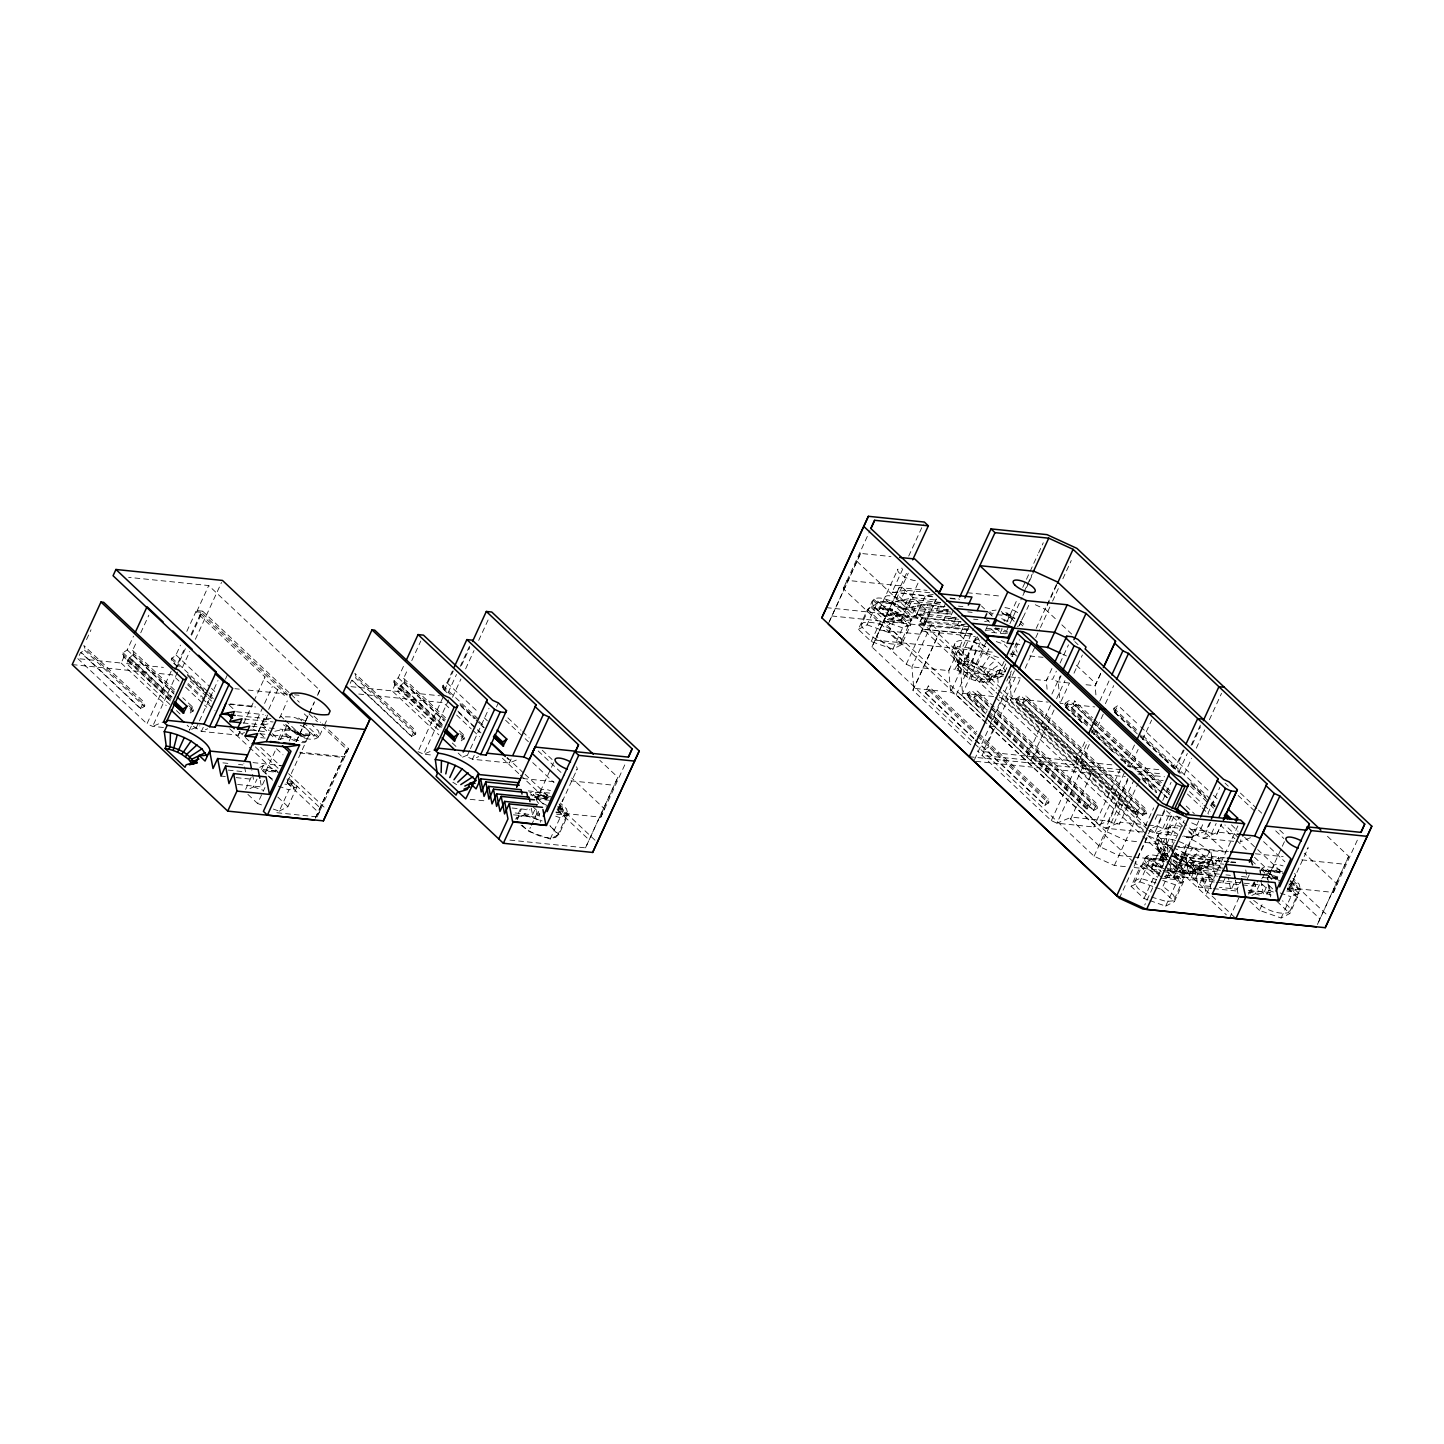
<?xml version="1.0" encoding="UTF-8"?>
<svg xmlns="http://www.w3.org/2000/svg" width="1444" height="1444" viewBox="0 0 1444 1444"><rect width="100%" height="100%" fill="white"/><g stroke="black" fill="none" stroke-linecap="round" stroke-linejoin="round"><path stroke-width="0.75" stroke-dasharray="5 3.75" d="M1001.468 676.478C982.119 686.315 956.596 673.391 951.957 652.399L952.101 649.656L957.697 646.75L968.906 647.905L968.563 661.893L967.408 664.402L960.386 663.68L958.112 664.276L956.812 667.218C963.274 677.236 977.119 683.644 988.941 681.947L991.396 676.514C984.934 666.496 971.09 660.088 959.267 661.785L956.812 667.218M1172.005 851.527L1172.311 839.524L1161.084 838.386L1155.489 841.274L1155.362 844.036L1164.532 860.841L1160.434 851.238L1155.362 844.036M279.703 717.957L287.284 700.9M285.659 724.292L296.182 734.22L296.76 732.974C301.868 738.281 314.756 742.721 319.665 735.592L318.51 730.971L312.319 725.123M517.277 819.759L521.158 809.506M521.085 825.174C530.652 832.719 543.323 839.921 555.85 837.448L557.42 833.928L549.965 825.535M557.312 836.004L567.673 813.477L566.517 808.857L560.326 803.026M861.725 624.097L861.617 626.154C869.378 638.194 885.984 645.865 900.172 643.843L912.103 617.797L908.294 612.382L900.135 606.534L891.074 602.31L891.652 601.065C885.876 599.441 875.948 594.747 872.086 601.57L861.725 624.097L863.187 622.653C877.374 620.613 893.98 628.302 901.742 640.324L901.634 642.399M872.086 601.57L873.241 606.191L875.786 609.043L883.945 614.909L893.006 619.133L893.565 617.888L890.244 614.747L890.822 613.501L908.709 615.343L908.132 616.588L890.244 614.747M977.137 636.623L980.873 643.428L989.032 649.295M990.169 680.738L991.396 676.514L1005.457 671.298C998.364 658.013 982.552 652.165 968.906 647.905M1163.882 859.306L1164.442 858.061C1158.666 856.436 1148.738 851.743 1144.875 858.566L1134.406 883.15L1138.215 888.565L1149.785 896.183M1144.875 858.566L1144.767 860.642L1148.576 866.039L1160.146 873.656M1163.377 863.332L1160.29 857.104L1162.673 853.404L1168.106 852.844L1166.156 838.441L1169.026 832.177L1165.452 828.802L1171.968 814.615M1151.428 897.031L1166.445 901.507L1172.961 900.839L1174.532 897.32L1173.286 894.775L1162.582 886.056M1174.441 899.395L1184.892 874.793L1181.102 869.378L1172.925 863.53M1179.134 841.563C1190.235 846.238 1203.231 851.509 1208.863 862.916L1194.802 868.133L1192.347 873.566L1183.051 873.439L1170.181 868.223L1171.301 859.054L1160.434 851.238M1192.347 873.566L1194.802 868.133L1188.592 861.147L1176.228 854.794L1175.073 857.285L1170.813 856.021M1208.863 862.916L1208.718 865.678L1206.769 867.591L1191.21 871.671L1184.206 870.949L1171.337 865.714M1249.944 893.619L1254.674 882.717M1260.233 872.501L1260.323 870.425M1253.663 900.424C1263.229 907.969 1275.9 915.171 1288.427 912.698L1289.997 909.178L1288.734 906.633L1282.543 900.803M1289.889 911.254L1300.25 888.728L1299.095 884.107L1292.903 878.277M975.729 649.944L971.668 665.666L967.408 664.402M239.126 733.263L238.278 735.177L201.42 731.386L192.557 725.772M186.817 631.389L195.843 611.769L265.028 676.947L264.162 678.861L286.183 696.874M305.984 720.394L308.294 715.231M317.5 695.376L319.81 690.214L208.73 585.56L128.642 577.347M315.37 818.026L346.831 749.454L323.925 727.884M315.406 818.008L346.831 749.454M276.833 812.719L317.138 816.871L320.839 808.586L288.06 777.72M322.247 723.823L348.455 748.515L344.755 756.8L299.973 752.198M509.876 840.101L585.488 847.863L617.851 777.305L599.856 760.356M585.488 847.863L617.851 777.305M556.048 812.575L600.812 817.178L604.531 808.893L571.752 778.027M985.819 722.921L843.278 588.629L846.996 580.344L900.713 585.867L929.828 613.303L927.174 619.223L886.526 615.036L883.457 621.931L984.718 717.325M860.588 553.413L828.224 623.988L860.588 553.413L890.948 556.536M1125.363 866.635L1114.317 865.497L1094.083 856.22L871.941 646.948L899.197 587.509L927.012 590.379M871.941 646.948L899.197 587.509M969.195 626.173L948.78 670.63L911.922 666.857L906.272 664.258L876.761 636.461L879.631 630.053L920.279 634.241L921.705 631.028L975.278 636.533M970.837 744.815L912.897 690.232L939.665 632.003L931.488 624.313L925.839 621.714L896.327 593.917M912.897 690.232L939.665 632.003M984.212 716.477L961.686 695.25L962.552 693.319L960.693 671.857L976.541 637.418M1147.258 829.127L1010.475 700.25L1011.323 698.336L1009.482 676.875L1012.28 670.792M1100.653 673.626L1095.13 685.665L1096.05 696.405M1131.753 856.815L1118.919 855.498L1100.093 846.87L1070.582 819.055L1071.448 817.142L1108.306 820.932L1113.956 823.513L1119.371 824.073L1137.998 783.551M998.346 690.015L1077.188 764.309L1082.838 766.89L1091.014 774.598L1090.148 776.511L1119.66 804.326L1138.486 812.954L1149.189 814.055M1119.371 824.073L1120.237 822.159L1146.247 824.831M1148.413 825.047L1157.095 825.932L1162.727 828.531L1168.16 829.091L1169.008 827.159L1179.856 828.278M1216.931 834.091L1221.534 824.073L1216.931 834.091L1211.516 833.531L1205.866 830.95L1188.52 829.163M1348.696 856.31L1317.235 924.864L1348.696 856.31L1327.433 836.275M1288.626 887.825L1333.39 892.428L1337.108 884.143L1304.329 853.278M982.768 652.796L976.054 667.453L971.668 665.666M1186.156 844.415L1179.459 859.072L1175.073 857.285M79.221 655.468L80.665 652.345L140.483 708.697L144.346 706.477L143.66 701.82L83.824 645.468L85.106 648.861L144.923 705.232M86.532 639.584L91.044 629.764M141.025 708.751L81.207 652.399L85.106 648.861M170.374 700.918L123.48 656.749L123.047 652.76L127.198 649.926L133.516 636.19M79.961 658.825L121.152 663.049L124.022 656.803L170.915 700.972M170.013 704.546L126.567 663.608L129.455 657.363L172.035 697.019M174.309 691.965L133.895 653.879L132.613 650.468L137.126 640.667M140.736 632.815L148.858 615.162M129.996 657.417L133.895 653.879M140.483 708.697L143.66 701.82M177.666 666.388L172.269 661.749L171.258 659.024L175.987 654.926L180.5 645.125M287.067 695.232L197.214 610.595L208.73 585.56M163.461 727.487L152.631 726.386L146.981 723.787L172.883 667.489M174.327 670.846L184.543 648.645M191.041 634.512L201.257 612.31L286.309 692.452M175.933 669.204L186.077 647.183M191.601 635.179L202.647 611.155L289.486 692.958M177.594 672.074L152.631 726.386L165.067 721.188M182.305 667.706L189.778 651.461M195.373 639.295L221.51 582.455M192.431 706.838L189.272 713.715L193.713 710.231L192.431 706.838L182.738 697.687M191.33 726.151L189.489 730.159L190.355 728.245L187.124 725.213M195.77 728.805L217.972 680.539M203.261 727.361L201.42 731.386L207.629 728.787M225.463 679.113L227.304 675.088M240.119 731.151L238.278 735.177L244.487 732.577M243.765 723.209L253.079 702.993M253.927 701.08L265.028 676.947M246.563 731.711L252.772 729.112L272.338 686.568M258.404 731.512L265.822 715.358M258.422 731.711L264.938 717.524M268.674 709.419L277.988 689.167M243.115 722.939L263.115 724.978L267.718 714.979M245.624 789.381L251.148 777.359M283.908 719.058L280.858 716.188C281.526 717.83 294.161 715.34 298.168 719.274L298.746 718.029L304.395 720.502M249.938 788.659L253.422 786.854L256.996 779.128M261.436 769.453L263.223 765.591L275.966 770.085L278.475 772.45L262.826 770.843M272.32 733.66L278.457 739.454L283.06 729.437L276.4 728.751M265.714 771.457L275.84 749.436M280.443 739.418L284.125 731.404M284.703 730.159L287.573 723.895A12.075 4.097 24.7 0 0 296.886 732.668A12.075 4.097 24.7 0 0 309.539 733.967L306.651 740.231M237.646 784.471L261.49 786.926L265.173 778.912M261.526 804.904L257.592 803.514L264.956 787.503M289.197 740.952L291.038 736.963L273.259 735.122M275.389 771.331L275.966 770.085M296.327 741.277L307.5 716.964L302.59 712.325M309.178 713.3L314.485 701.766M318.041 694.059L319.81 690.214M296.255 741.602L304.648 723.372M305.207 722.108L308.763 714.419M309.648 712.488L314.07 702.867M300.081 736.097L300.659 734.852L285.425 720.484M287.663 781.511L306.074 741.476M273.331 809.073L279.215 811.149L288.999 789.886L294.143 787.215L291.634 784.85L284.919 784.164M291.634 784.85L292.211 783.605L286.941 778.641M296.182 734.22L314.07 736.061L314.648 734.797L317.969 737.938M287.5 782.756L293.565 788.478L294.143 787.215M319.665 735.592L323.438 727.397M324.377 725.357L327.192 719.202M279.215 811.149L287.952 806.636L297.157 786.619L288.385 778.352M350.26 683.319L351.686 680.178L411.522 736.548L415.367 734.328L414.681 729.653L354.863 673.301L356.127 676.713L415.944 733.065M356.127 676.713L355.549 677.958L415.367 734.328M317.138 816.871L348.455 748.515M439.788 727.234L394.519 684.582L394.068 680.611L398.219 677.759L404.537 664.023M440.33 727.289L395.06 684.636L392.172 690.9L438.85 734.852M441.431 723.336L400.475 685.196L397.605 691.459L439.445 730.863M445.33 719.798L404.916 681.712L403.634 678.319L408.147 668.5M411.757 660.648L420.782 641.028M401.017 685.25L404.916 681.712M411.522 736.548L414.681 729.653M443.29 689.6L442.857 685.611L447.008 682.777L452.423 670.991M444.427 690.214L453.29 670.973M418.94 749.616L443.904 695.322M448.145 692.633L456.503 674.474M460.221 666.388L469.499 646.208M461.466 665.522L469.751 647.49M448.633 699.925L423.652 754.219L418.002 751.638M452.532 697.271L460.943 679.005M465.618 668.861L474.011 650.594M478.686 640.432L488.956 618.104M463.47 734.671L460.293 741.548L464.733 738.083L463.47 734.671L458.614 730.104M469.571 750.609L466.791 756.638L472.441 759.237L509.299 763.01L517.584 759.544M470.491 748.606L488.993 708.372M474.282 755.212L472.441 759.237L478.65 756.638M496.483 706.946L498.342 702.921M511.14 759.002L509.299 763.01L510.165 761.096L506.934 758.064M520.327 809.2L515.725 819.217L524.461 814.705L527.132 808.893M551.229 796.547L533.341 794.705L532.764 795.951L529.443 792.828M536.735 799.29L550.543 769.255M551.464 767.251L555.146 759.255M515.183 812.972L532.529 814.759L537.132 804.741M559.406 806.203L568.178 814.452L558.972 834.488L550.236 839L528.612 831.365L530.453 827.358M531.374 825.354L537.836 811.347L531.374 805.265M546.753 795.915L547.33 794.669L540.94 792.612L529.786 792.485M513.45 814.831L537.89 817.34L539.731 813.351M546.41 799.182L546.987 797.918L534.244 793.424L530.814 795.211M558.684 809.362L577.095 769.309M550.236 839L560.037 817.719L565.182 815.066L562.655 812.701L555.958 811.997M562.655 812.701L563.232 811.438L556.518 810.752M559.117 803.983L564.387 808.947L563.81 810.192L557.095 809.506M557.023 809.182L564.604 816.311L565.182 815.066M557.962 806.492L566.553 814.578C567.799 812.069 557.98 816.275 555.633 813.532M600.812 817.178L625.703 762.847M843.278 588.629L869.992 530.58M910.785 624.602L907.193 626.461L889.017 609.332L897.897 612.455L910.785 624.602L901.579 644.638L892.843 649.15L871.219 641.515L858.332 629.367L867.537 609.35L876.851 603.574L889.576 608.068L892.103 610.451L892.681 609.188L905.839 621.588L905.262 622.851L887.374 621.01L887.952 619.747L905.839 621.588M871.689 606.245L874.216 608.61L874.793 607.364L892.681 609.188M873.764 599.224L877.086 602.347L877.663 601.101L895.551 602.942L908.709 615.343M858.332 629.367L867.05 624.855L876.851 603.574M879.342 609.44L897.753 569.405M932.734 596.787L892.121 592.13L903.168 568.106M908.709 556.084L923.438 524.046M871.219 641.515L880.425 621.498L867.537 609.35M900.713 585.867L907.157 571.86M945.098 606.661L895.226 601.534L908.276 573.178M877.086 602.347L894.973 604.188L895.551 602.942M880.425 621.498L889.305 624.62L889.883 623.375L887.374 621.01M929.755 592.708L905.298 590.181L900.695 600.199L940.712 604.314M901.579 644.638L888.692 632.49L897.897 612.455M950.892 613.953L903.204 609.043L907.807 599.043L940.333 602.383L935.73 612.382L948.311 609.891L943.69 619.909L956.271 617.4L951.668 627.418L964.249 624.927L959.646 634.927L965.639 640.558L962.751 646.822L964.718 661.208M901.291 619.512L919.702 579.459M950.91 612.057L908.673 607.707L913.276 597.708L937.734 600.217M892.843 649.15L902.626 627.869L907.771 625.216L905.262 622.851M948.311 609.891L915.785 606.552L911.182 616.552L923.763 614.061L956.271 617.4M907.193 626.461L907.771 625.216M891.074 602.31L910.893 620.974L911.453 619.711L908.132 616.588M958.581 619.277L916.362 614.945L920.965 604.928L945.405 607.455M915.677 616.823L925.46 595.542L936.542 594.025M969.014 629.205L919.16 624.079L923.763 614.061M968.473 626.75L924.034 622.183L928.636 612.166L950.856 614.458M906.272 664.258L925.839 621.714M934.033 603.628L937.716 595.614M920.279 634.241L936.344 599.116M931.488 624.313L911.922 666.857L913.763 688.319L950.621 692.109L956.271 694.69L1094.66 825.066L1093.794 826.979L1056.936 823.206L1051.286 820.607L977.263 750.88M945.694 603.123L942.011 611.137L948.148 609.747M953.365 610.361L949.683 618.375L959.917 616.065M973.653 738.498L925.153 692.813L928.311 685.936L976.83 731.621M959.213 621.606L957.372 625.595L967.859 623.519M925.153 692.813L929.015 690.593L928.311 685.936M954.971 643.392L952.101 649.656L958.04 662.976M967.191 629.115L965.946 633.681M975.602 637.815L950.621 692.109L948.78 670.63L949.629 668.716L955.062 669.276L973.689 628.754M958.112 664.276L959.267 661.785L954.051 647.724M957.859 669.33L959.015 666.839L957.968 664.709M960.386 663.68L961.542 661.172L957.697 646.75M998.472 657.543L986.685 653.374L973.779 641.226L975.621 637.219M963.022 674.204L964.177 671.695L961.903 663.59L953.636 655.811L951.957 652.399M993.129 612.96L992.551 614.205L989.23 611.083L996.107 610.054M985.187 630.902L987.858 625.108M956.271 694.69L982.173 638.392M966.776 676.604L967.913 667.435L961.903 663.59M961.686 695.25L986.667 640.956M971 678.77L974.664 670.9C983.599 674.42 993.671 678.915 1003.363 675.972M985.765 713.968L967.967 697.199L967.534 693.228L971.686 690.376L989.465 707.145M986.685 653.374L989.447 647.363M990.259 679.023L987.082 674.51L980.277 669.619L989.519 656.262M975.386 680.557L981.685 673.752M967.967 697.199L971.686 690.376M1014.157 621.353L1005.836 612.4M1004.464 621.191L1005.042 619.927L1000.8 618.429M1000.349 632.815L1002.208 628.826L995.512 628.122M1006.847 621.931L1017.117 599.603M1022.731 587.419L1025.529 581.336M1026.467 579.297L1037.658 554.947M1038.597 552.926L1043.272 542.763M979.646 681.821L980.801 679.33L988.508 675.792M984.032 672.02L985.187 669.529L995.53 660.107M997.01 614.675L1010.439 616.047L1011.017 614.801L1014.951 618.519M986.866 710.015L973.942 697.813L977.101 690.936L1096.754 803.658L1097.44 808.315L1093.577 810.535L993.346 716.098M1023.886 592.239L1026.648 586.228M1027.568 584.224L1032.171 574.207M1008.977 625.721L1005.259 633.808L989.7 632.201M1009.916 623.718L1021.973 597.473M1022.894 595.451L1028.471 583.34M1029.391 581.336L1033.11 573.25M987.082 674.51L988.237 672.001L1000.385 664.078M973.942 697.813L978.364 694.347L977.101 690.936M989.194 676.893L990.349 674.384L1003.779 667.886M986.667 682.543L987.822 680.052L991.306 678.229L1003.327 674.655M988.941 681.947L990.097 679.438M1019.5 625.36L1028.724 605.343M1004.085 661.46L997.551 675.648L998.291 684.239M1005.782 663.879L1001.125 674.005L997.533 670.63L994.663 676.875L984.646 679.998L983.508 682.507L963.563 663.717M1010.981 655.197L1017.19 641.659M1004.771 672.254L1007.569 666.171M1012.226 656.045L1019.681 639.836M1006.811 681.026L1011.432 670.973M1133.287 861.833L989.104 726.007L1015.8 667.94M1036.214 628.447L1056.629 584.044M1055.293 618.664L1045.474 609.404L1056.521 585.38M1143.449 830.083L1005.042 699.708L1016.143 675.575M1035.781 637.652L1039.518 629.53M1040.456 627.508L1051.647 603.141M1052.586 601.119L1059.12 586.914M1062.856 578.791L1071.267 560.525M1010.475 700.25L1020.637 678.138M1025.204 668.175L1035.438 645.955M1015.746 699.492L1020.457 695.394L1140.11 808.117L1136.41 814.939L1016.756 702.217L1015.746 699.492L1135.381 812.214L1136.41 814.939M1016.756 702.217L1020.457 695.394M1022.713 702.831L1025.89 695.954L1145.525 808.676L1146.229 813.333L1142.366 815.553L1022.713 702.831L1142.908 815.607M1023.254 702.885L1027.153 699.365L1025.89 695.954M1051.936 668.5L1046.34 680.666L1047.081 689.239M1035.51 679.546L1046.34 680.666L1047.207 678.734L1052.622 679.294L1056.358 671.189M1060.076 663.085L1068.47 644.854M1051.882 694.077L1060.221 675.991M1061.069 675.81L1058.271 681.875L1060.113 703.354L1094.805 706.91M1050.456 705.538L1031.503 746.747L1027.352 749.598L1028.345 753.624L1025.457 759.887L982.101 755.429L984.97 749.165L988.833 746.945L988.147 742.288L1008.002 699.113L1002.569 698.553L973.798 761.132L1125.327 776.692M1056.611 698.679L1064.932 680.575M1054.066 710.015L1036.918 747.306L1037.622 751.963L1033.76 754.183L1030.89 760.428L1074.246 764.887L1077.116 758.641L1076.141 754.598L1080.293 751.746L1085.707 739.978M1061.033 701.333L1069.426 683.156M1073.993 673.193L1082.386 654.998M1081.718 722.469L1065.546 707.235L1065.094 703.246L1069.246 700.412L1090.274 720.213M1065.546 707.235L1069.246 700.412M1087.675 723.083L1071.502 707.849L1074.679 700.954L1092.458 717.722M1071.502 707.849L1075.942 704.365L1074.679 700.954M1100.725 673.518L1095.13 685.665L1084.282 684.564M975.278 740.032L1044.806 805.535L1047.965 798.64L978.436 733.155M1044.806 805.535L1049.228 802.052L1047.965 798.64M1099.75 701.098L1108.992 680.99M1051.286 820.607L1088 741.151M1091.718 733.083L1096.357 722.993M1105.4 703.697L1113.721 685.593M1089.317 744.454L1085.707 752.306L1086.411 756.963L1082.549 759.183L1079.661 765.446L1120.869 769.67M1093.83 734.653L1104.66 711.098M1082.838 766.89L1056.936 823.206L1071.448 817.142M1162.835 757.938L1114.335 712.235L1113.884 708.264L1118.035 705.412L1139.045 725.213M1114.335 712.235L1118.035 705.412M1070.582 819.055L1091.014 774.598M1091.321 803.099L1087.621 809.922L1087.17 805.951L1091.321 803.099L991.089 708.661M1093.577 810.535L1096.754 803.658M1120.562 768.768L1093.794 826.979L1108.306 820.932L1127.872 778.388M1134.497 744.996L1129.082 756.764L1124.93 759.616L1125.363 763.587L1120.508 759.021M1142.583 831.997L1105.725 828.206L1100.075 825.625L1125.056 771.331M1129.894 767.324L1131.32 764.201L1135.76 760.735L1134.497 757.324L1138.107 749.472M1142.619 739.653L1151.644 720.033M1127.926 779.959L1105.725 828.206L1120.237 822.159M1094.083 856.22L1105.599 831.202L986.36 718.859M1100.093 846.87L1119.66 804.326M1113.956 823.513L1133.522 780.969M1135.381 812.214L1140.11 808.117M1114.317 865.497L1138.486 812.954M1142.366 815.553L1145.525 808.676M1145.291 826.058L1153.684 807.864M1183.268 749.996L1177.853 761.782L1173.142 765.88L1174.694 768.659M1175.236 769.309L1184.098 750.068M1162.727 800.463L1171.066 782.377M1150.579 829.343L1134.912 863.386L1159.261 874.541M1155.182 819.326L1157.944 813.333M1119.371 898.258L1122.15 892.212M1123.089 890.19L1148.142 835.697L1171.662 846.491L1144.749 905.009M1178.99 771.637L1187.347 753.479M1191.065 745.393L1200.343 725.213M1192.202 744.779L1200.487 726.747M1164.55 809.723L1157.095 825.932L1150.868 828.531M1164.676 811.095L1154.514 833.224L1148.864 830.643M1147.944 899.901L1144.009 898.511L1131.121 886.363L1140.327 866.346L1144.496 863.241L1149.641 860.57L1162.384 865.064L1161.806 866.328M1184.188 774.544L1191.661 758.317M1196.318 748.173L1204.729 729.888M1209.386 719.744L1221.534 693.355M1158.377 835.011L1155.489 841.274L1161.445 854.595L1160.2 858.837M1162.727 828.531L1170.181 812.322M1144.496 863.241L1147.005 865.606L1147.583 864.36L1163.232 865.967M1146.554 856.22L1149.875 859.342L1150.453 858.097L1168.34 859.938M1131.121 886.363L1139.858 881.851L1149.641 860.57M1168.16 829.091L1174.676 814.903M1158.648 873.782A12.075 4.097 24.7 0 1 1152.131 866.436L1170.543 826.401A12.075 4.097 24.7 0 1 1180.289 826.528M1133.901 857.032L1159.568 859.667L1179.134 817.123L1182.907 818.856M1229.079 861.563L1161.879 854.668L1163.286 855.317L1167.889 845.3L1172.366 845.769M1160.29 857.104L1163.792 855.299L1164.947 852.79L1161.084 838.386M1144.009 898.511L1153.233 878.493L1140.327 866.346M1161.265 860.949L1162.402 858.458L1157.041 847.429M1163.792 855.299L1166.951 855.335L1168.106 852.844M1172.167 846.509L1184.134 820.481M1165.795 876.129L1166.373 874.883C1169.478 877.086 1190.163 880.894 1180.939 873.584L1165.29 871.977M1170.687 869.45L1183.575 881.598L1174.369 901.634L1161.481 889.486L1170.687 869.45L1167.131 868.205M1174.405 870.389L1178.051 862.519L1191.914 867.411L1203.123 868.566M1222.707 868.115L1180.47 863.765L1179.965 861.147L1183.881 852.628L1173.882 848.043M1198.773 820.914L1191.372 837.015L1184.856 836.347M1164.333 876.382A12.075 4.097 24.7 0 0 1174.08 876.508L1192.491 836.455M1180.47 863.765L1197.96 825.751L1190.434 822.304M1178.791 872.176L1185.091 865.371M1193.646 870.642L1190.488 866.129L1183.683 861.238L1192.906 847.881M1233.645 841.347L1203.285 838.242L1197.654 835.643L1203.195 823.585M1207.816 813.532L1219.837 787.377M1149.911 900.587L1165.633 906.146L1175.434 884.865L1180.578 882.212L1178.051 879.847L1160.164 878.006M1178.051 879.847L1178.629 878.584L1165.47 866.183M1180.939 873.584L1181.517 872.338L1170.976 862.411M1173.088 861.111L1186.896 874.125L1188.051 871.616L1198.069 868.494L1200.939 862.248L1206.913 867.88L1211.534 857.862L1214.891 875.389L1182.383 872.05L1186.986 862.05L1219.494 865.389L1220.342 869.757M1187.437 863.638L1188.592 861.147L1198.917 851.725M1183.051 873.439L1184.206 870.949L1191.914 867.411M1167.871 872.032L1180.001 883.457L1180.578 882.212M1166.914 862.176L1183.683 877.97L1184.261 876.707M1209.603 822.845L1205.866 830.95L1191.372 837.015L1192.221 835.083L1187.401 830.535M1219.259 874.198L1188.159 871.003L1192.762 860.985L1223.862 864.198M1210.686 822.141L1203.285 838.242L1217.797 832.177L1237.309 834.181M1190.073 874.162L1191.21 871.671L1206.769 867.591M1192.6 868.512L1193.755 866.003L1207.184 859.505M1214.205 882.013L1190.343 879.577L1194.964 869.559L1218.808 872.014M1211.516 833.531L1216.173 823.405M1220.433 870.281L1200.433 868.223L1195.831 878.241L1192.762 860.985M1211.335 888.421L1198.321 887.085L1202.924 877.068L1213.772 878.187M1183.755 835.95A29.277 9.909 24.7 0 1 1211.606 859.415L1208.718 865.678L1194.711 869.848M1210.469 886.436L1203.809 885.75L1208.411 875.732L1217.292 876.652M1237.851 826.004L1206.3 894.594L1202.924 877.068M1222.869 882.916L1225.631 876.905M1241.75 879.161L1237.147 889.179L1219.368 887.356M1229.62 917.951L1238.826 897.933M1247.417 878.728L1249.259 874.739M1248.428 894.215L1253.952 882.212M1279.33 871.165L1279.907 869.92C1274.673 868.638 1265.377 863.891 1261.442 869.324L1264.493 872.194M1216.371 882.248L1255.396 886.255L1258.157 880.244M1262.02 868.079L1265.341 871.201L1265.919 869.956L1283.806 871.797M1251.822 895.515L1255.305 893.71L1261.533 880.172M1262.417 878.241L1265.088 872.429L1277.832 876.923L1277.254 878.187M1267.579 878.295L1281.406 848.26M1282.326 846.256L1286.008 838.26M1248.194 892.212L1263.374 893.764L1267.976 883.746L1270.503 896.904M1288.896 883.909L1299.04 893.457L1289.835 913.492L1281.099 918.005L1259.475 910.37L1263.157 902.356M1266.839 894.359L1268.68 890.352L1262.236 884.269M1248.248 890.316L1270.485 892.591L1272.326 888.601M1289.546 888.367L1307.957 848.332M1281.099 918.005L1290.882 896.724L1296.026 894.071L1293.517 891.706L1286.803 891.002M1293.517 891.706L1294.095 890.443L1288.824 885.497M1289.691 884.757L1296.387 885.443L1296.965 884.197L1293.012 880.479M1287.868 888.186L1295.448 895.316L1296.026 894.071M1289.997 881.219L1299.131 889.829L1299.708 888.565L1296.387 885.443M1333.39 892.428L1358.281 838.098M279.739 717.289L280.858 716.188M517.385 817.701L518.865 816.257L525.381 815.571L542.042 820.914M566.553 814.578L567.673 813.477M911.453 619.711L904.576 620.739L893.565 617.888M910.893 620.974L911.994 619.873M1134.515 881.093L1138.702 878.927L1142.511 878.963L1157.51 883.457M1183.683 877.97L1184.784 876.869M1249.962 892.952L1251.443 891.508L1257.959 890.822L1274.619 896.164M1299.708 888.565L1296.64 889.648L1288.21 888.782M1299.131 889.829L1300.25 888.728M1191.625 863.62L1203.791 855.696M259.794 767.36L263.223 765.591M293.565 788.478L297.157 786.619M564.604 816.311L568.178 814.452M973.779 641.226L979.014 638.519M1180.001 883.457L1183.575 881.598M1165.633 906.146L1174.369 901.634M1295.448 895.316L1299.04 893.457M191.565 729.292L199.85 725.827M438.164 748.154L423.652 754.219L432.334 755.104M462.585 757.143L468.795 754.544M1169.008 827.159L1154.514 833.224L1176.192 835.444M1250.504 837.682L1240.143 842.014L1241.01 840.101L1224.927 824.939M263.115 724.978L271.291 723.137M274.883 731.296L283.06 729.437M908.673 607.707L920.965 604.928M916.362 614.945L928.636 612.166M892.717 592.69L905.298 590.181M895.226 601.534L913.276 597.708M903.204 609.043L915.785 606.552M940.333 602.383L927.752 604.874L918.546 624.891L993.851 695.846M278.457 739.454L291.038 736.963M924.034 622.183L925.911 621.804M919.16 624.079L925.442 622.833L927.391 618.736L960.982 622.183M984.609 621.57L988.797 620.739M986.288 630.342L1000.241 628.934M999.23 628.266L986.252 628.573M1011.666 656.406L1012.894 656.424M967.39 592.726L1000.963 596.173M892.121 592.13L932.12 596.228M949.899 598.051L958.798 598.971M950.513 598.628L959.394 599.531M958.491 606.137L962.931 606.588M1011.017 614.801L1002.064 613.88A12.075 4.097 24.7 0 1 1015.583 619.368M967.823 611.895L972.155 612.346M1003.652 620.595L1008.129 621.046M874.216 608.61L892.103 610.451M973.617 619.187L977.967 619.638M826.365 607.635L961.036 621.678M926.308 621.028L964.249 624.927M1007.876 632.075L1003.399 631.606L1002.822 632.869L1007.298 633.32M831.816 615.974L969.682 630.144M972.065 633.808L922.572 629.223L972.444 634.349M1015.565 644.024L1019.843 644.457M875.01 640.071L992.209 652.11M1009.897 653.915L1016.522 654.601M1029.789 655.973L1043.055 657.327M1003.833 674.276L998.418 673.734L997.551 675.648L960.693 671.857L955.062 669.276M1009.482 676.875L1020.33 677.994M1069.101 682.994L1058.271 681.875L1052.622 679.294M197.214 610.595L202.647 611.155M195.843 611.769L201.257 612.31M962.552 693.319L995.06 696.676M1011.323 698.336L1048.182 702.127M989.104 726.007L994.519 726.567L983.003 751.584L1112.061 764.851M126.567 663.608L163.425 667.399M350.982 686.658L439.554 695.755M1127.638 766.439L1161.012 769.869M1137.132 771.349L1163.142 774.02M72.2 664.583L172.486 674.871L179.02 681.045M358.762 694.022L443.507 702.723L450.041 708.878M969.285 756.728L1120.183 772.233M1137.944 774.056L1164.568 776.782M1143.161 778.515L1163.214 780.572M234.921 688.68L239.343 689.131M248.188 690.052L292.41 694.582M294.612 694.817L299.034 695.268M230.137 703.914L256.166 706.585M228.639 704.275L255.516 707.018M236.599 711.784L263.259 714.527M270.985 718.589L264.559 717.939L261.129 725.592L267.7 731.783M237.466 715.664L264.342 718.426M263.981 719.184L270.407 719.852M244.271 719.004L273.169 721.982M1157.745 814.921L1179.134 817.123M251.96 726.242L274.18 728.534M296.76 732.974L314.648 734.797M250.787 730.159L266.346 731.765M259.938 733.751L271.039 734.906M260.678 737.631L265.136 738.083M299.883 753.01L343.239 757.45M570.903 780.843L614.278 785.301M522.764 778.533L554.857 781.818M1136.518 841.581L1125.815 840.48L1105.599 831.202M1145.074 842.448L1166.481 844.65L1171.878 847.141M1255.341 853.783L1283.156 856.635M1174.604 845.985L1228.357 851.509M1178.178 847.159L1225.866 852.05L1197.96 825.751M1301.766 859.848L1345.122 864.306M1225.09 857.862L1185.073 853.765L1188.159 871.003M1173.575 853.964L1224.909 859.252M1231.245 861.797L1235.595 862.23M1163.286 855.317L1228.23 861.978M1230.468 862.212L1237.183 862.898M252.971 762.612L285.064 765.916M528.287 790.897L549.677 793.081M222.899 762.865L229.596 763.551M238.531 764.472L242.989 764.923M1261.28 870.118L1280.539 872.086M535.002 796.186L550.651 797.792M1149.875 859.342L1165.543 860.949M1265.341 871.201L1283.229 873.042M276.815 770.97L261.165 769.363L266.418 774.327M534.424 797.431L547.836 798.821M536.085 798.911L549.496 800.301M1168.972 863.981L1220.306 869.252M1271.984 877.122L1278.698 877.826M228.188 770.103L234.704 770.771M236.87 771.006L245.534 771.89L243.855 763.136M1147.005 865.606L1162.655 867.212M1262.471 877.465L1278.12 879.071M1225.938 874.883L1230.378 875.335M1241.497 876.49L1248.158 877.176M470.166 799.326L485.653 800.933M557.673 808.243L564.387 808.947M1134.208 867.537L1160.741 870.263M1162.961 870.497L1216.01 875.948M1290.25 883.511L1296.965 884.197M221.004 776.06L225.336 776.511M236.166 777.63L253.512 779.399L251.834 770.645M287.735 783.135L292.211 783.605M512.133 808.008L529.912 809.831M1165.976 875.226L1262.507 885.082M1178.629 878.584L1160.741 876.743L1147.583 864.36M1287.38 889.757L1294.095 890.443M1213.501 888.638L1239.53 891.309M1172.311 839.524L1175.723 840.552M996.27 641.569L1004.14 644.349L1007.244 647.255M889.883 623.375L902.626 627.869M867.05 624.855L888.692 632.49M1280.268 892.988L1290.882 896.724M1268.68 890.352L1274.005 892.23M1255.305 893.71L1259.24 895.099M1162.691 880.371L1175.434 884.865M1153.233 878.493L1156.77 879.739M1139.858 881.851L1153.612 886.706M1155.579 887.392L1161.481 889.486M555.778 816.221L560.037 817.719M524.461 814.705L542.15 820.95M278.385 786.132L288.999 789.886M253.422 786.854L263.259 790.337M1006.54 614.169L1012.19 616.642M300.659 734.852L291.598 730.628L283.439 724.762M1035.33 604.747L1045.474 609.404M1062.712 654.222L1066.466 655.937M1001.36 640.558L1005.114 642.273M999.41 697.109L1005.042 699.708M1159.568 859.667L1167.095 863.115M252.772 729.112L256.545 730.844M976.054 667.453L980.277 669.619M967.913 667.435L974.664 670.9M1179.459 859.072L1183.683 861.238M1172.997 859.92L1178.051 862.519M452.82 782.233L456.593 784.633M1020.114 621.281L1023.76 624.259M1061.845 624.837L1071.683 634.096M1240.432 793.081L1256.821 808.514M1258.464 810.066L1261.731 813.152M1279.763 830.119L1284.673 834.758M1074.787 641.569L1078.054 644.656M1225.072 783.153L1228.339 786.222M1238.14 795.463L1256.099 812.394M1275.702 830.86L1283.86 838.549M1076.321 665.215L1095.996 683.752M1263.59 841.635L1284.889 861.725M1140.67 726.747L1211.805 793.767M1213.429 795.283L1218.285 799.85M1113.884 708.264L1136.518 729.599M1142.98 735.682L1214.133 802.702M1113.306 709.509L1137.565 732.361M1139.172 733.895L1182.835 775.013M1190.921 782.63L1205.469 796.348M1211.931 802.431L1215.162 805.481M1114.876 712.289L1132.656 729.058M1140.742 736.675L1163.377 757.992M1164.983 759.508L1179.549 773.226M1190.867 783.893L1205.415 797.593M1211.877 803.694L1215.108 806.745M1020.222 623.483L1022.857 625.956M1164.442 759.454L1174.152 768.605M1191.932 785.356L1209.729 802.106M1211.335 803.64L1214.566 806.673M1007.118 612.924L1010.439 616.047M1190.506 786.33L1208.538 803.315M1210.18 804.849L1213.556 808.171M1231.479 824.921L1238.049 831.257M1244.584 837.267L1256.027 848.188M1257.688 849.613L1282.272 872.772M1290.467 880.497L1326.513 914.449M1189.513 791.583L1202.383 803.712M1204.007 805.229L1210.433 811.293M1187.437 794.056L1200.524 806.384M1202.166 807.918L1208.7 814.091M1220.162 824.867L1234.873 838.747M1236.515 840.282L1246.316 849.523M1254.511 857.231L1277.399 878.8M1287.218 888.042L1319.924 918.871M1265.919 869.956L1279.077 882.356M988.653 612.328L991.703 615.198M1266.009 873.638L1272.11 879.378M981.487 605.993L984.555 608.899M989.158 613.231L992.245 616.119M1251.749 860.606L1256.352 864.956M1260.955 869.288L1267.11 875.082M1268.698 876.58L1271.893 879.577M1094.065 719.238L1165.218 786.258M1166.824 787.792L1170.055 790.825M1186.228 806.059L1194.314 813.676M986.577 619.35L989.609 622.202M995.674 627.923L1001.739 633.627M1268.464 884.919L1274.529 890.623M1075.942 704.365L1092.115 719.599M1093.722 721.116L1160.019 783.569M1166.481 789.669L1169.712 792.72M1075.365 705.611L1091.538 720.845M1093.144 722.379L1164.297 789.399M1165.904 790.915L1169.135 793.965M1091.881 721.729L1169.496 794.85M991.053 628.79L995.891 633.356M1072.044 707.903L1088.216 723.137M1089.841 724.653L1162.582 793.207M1164.207 794.723L1167.438 797.774M1012.912 652.616L1017.027 656.497M1094.137 729.166L1162.041 793.135M1163.665 794.669L1166.896 797.72M1276.929 901.345L1289.835 913.492M1065.094 703.246L1087.729 724.581M1094.209 730.664L1157.258 790.085M1064.517 704.51L1130.814 766.963M1142.132 777.612L1156.68 791.33M1066.087 707.289L1083.866 724.04M1091.953 731.657L1114.587 752.974M1121.049 759.075L1129.136 766.692M1142.078 778.876L1156.626 792.594M1091.411 731.603L1094.642 734.653M1096.267 736.169L1114.046 752.92M1143.143 780.338L1156.084 792.521M1176.734 815.932L1197.654 835.643M1166.481 810.842L1185.795 829.018M1249.8 901.255L1259.475 910.37M1027.153 699.365L1146.807 812.069M1026.576 700.611L1146.229 813.333M1183.881 852.628L1212.996 880.064M1016.323 698.246L1135.959 810.968M1017.298 702.271L1136.951 814.994M959.033 648.699L1001.649 688.842M1003.291 690.394L1149.153 827.809M1150.796 829.361L1173.737 850.967M1175.38 852.52L1198.321 874.125L1210.433 849.668L1213.808 867.194L1218.411 857.176L1220.342 867.97M938.799 633.934L996.739 688.499M856.996 561.427L994.393 690.864M996.035 692.398L1146.067 833.856M1147.691 835.408L1167.312 853.873M1173.846 860.028L1235.938 918.528M1166.951 855.335L1171.553 859.667M995.494 697.38L1141.211 834.668M1142.836 836.202L1165.759 857.808M1167.402 859.342L1226.353 914.864M891.652 601.065L894.973 604.188M978.364 694.347L989.7 705.015M991.306 706.531L1098.018 807.07M877.663 601.101L890.822 613.501M977.805 695.593L989.122 706.26M990.728 707.777L1097.44 808.315M1150.453 858.097L1160.994 868.006M873.187 600.469L893.006 619.133M1145.995 857.465L1161.229 871.815M974.483 697.867L987.407 710.069M989.032 711.585L1094.119 810.589M967.534 693.228L986.938 711.513M988.544 713.029L1087.17 805.951M874.793 607.364L887.952 619.747M966.957 694.474L986.36 712.758M987.967 714.293L1086.61 807.196M968.509 697.271L986.306 714.022M987.913 715.538L1088.162 809.976M987.371 715.484L1087.621 809.922M871.129 607.491L889.305 624.62M1143.919 864.487L1157.565 877.338M985.819 717.993L1100.075 825.625M929.593 689.329L976.469 733.516M978.093 735.032L1049.228 802.052M929.015 690.593L975.909 734.761M977.516 736.278L1048.651 803.297M925.694 692.867L974.195 738.57M975.819 740.086L1045.348 805.59M507.855 717.83L520.959 730.177M522.602 731.711L529.154 737.902M542.258 750.248L552.095 759.508M505.562 720.213L523.522 737.126M525.147 738.678L528.414 741.747M538.215 750.988L564.351 775.608M532.728 762.631L554.045 782.72M447.008 682.777L477.729 711.712M484.191 717.794L487.422 720.845M442.857 685.611L480.04 720.646M442.279 686.875L450.366 694.492M460.058 703.625L484.318 726.476M443.831 689.654L447.08 692.705M460.004 704.889L474.553 718.589M476.177 720.123L484.263 727.74M461.087 706.351L474.011 718.534M480.491 724.635L483.722 727.668M457.928 711.08L476.069 728.299M477.585 729.599L480.978 732.92M507.079 757.396L523.45 772.937M525.111 774.363L548.052 795.987M559.514 806.781L595.578 840.751M458.669 712.578L479.588 732.288M456.593 715.051L471.304 728.913M472.946 730.447L479.48 736.62M502.386 758.19L518.739 773.605M520.381 775.139L546.554 799.796M557.998 810.589L589.08 839.866M533.341 794.705L546.5 807.106M403.634 678.319L445.673 717.921M459.878 733.516L464.733 738.083M404.338 682.976L444.752 721.061M460.925 736.278L464.156 739.328M398.219 677.759L443.488 720.412M400.475 685.196L442.514 724.798M550.2 826.221L558.972 834.488M394.068 680.611L442.568 726.296M393.49 681.857L442.008 727.559M452.315 742.992L457.134 747.541M458.145 753.046L461.376 756.078M522.168 825.282L528.612 831.365M352.228 680.232L412.063 736.602M291.11 694.492L299.305 702.217M314.052 716.116L320.604 722.289M309.215 714.022L317.391 721.729M298.746 718.029L301.796 720.899M303.312 722.325L318.546 736.675M303.547 726.133L314.07 736.061M261.905 723.859L269.252 730.772M269.324 733.317L274.252 737.974M260.064 733.245L264.974 737.884M276.454 748.696L283.024 754.869M175.987 654.926L209.94 686.911M211.546 688.445L214.777 691.477M229.343 705.195L235.805 711.296M171.836 657.778L207.394 691.297M209.019 692.813L212.25 695.864M171.258 659.024L179.345 666.641M187.431 674.258L203.586 689.492M210.066 695.593L213.297 698.625M187.359 675.521L203.532 690.755M205.156 692.272L211.618 698.373M173.894 663.283L177.125 666.316M190.048 678.518L211.077 698.318M190.265 681.026L206.654 696.459M208.297 698.012L211.564 701.098M260.732 747.414L280.389 765.934M288.583 773.641L324.629 807.611M188.117 683.553L209.434 703.625M238.91 731.404L253.657 745.303M255.299 746.837L278.241 768.443M187.63 684.745L200.517 696.874M202.124 698.391L214.994 710.52M185.572 687.2L206.835 707.235M229.722 728.805L247.718 745.754M249.361 747.306L275.515 771.962M286.977 782.738L318.041 812.015M269.053 776.8L274.324 781.764M132.613 650.468L174.652 690.07M188.857 705.665L193.713 710.231M133.317 655.125L173.731 693.21M189.904 708.444L193.135 711.495M127.198 649.926L174.092 694.095M129.455 657.363L171.493 696.965M277.808 797.088L287.952 806.636M123.047 652.76L171.547 698.463M122.469 654.024L170.97 699.708M176.457 710.61L181.276 715.159M121.152 663.049L166.204 705.502M247.917 794.417L257.592 803.514M84.528 650.125L144.346 706.477M77.796 658.608L146.981 723.787M1167.889 845.3L1170.579 848.819M1171.914 850.588L1179.965 861.147M1174.766 855.534L1180.687 863.295L1182.383 872.05M1015.944 649.638L1017.208 652.183M957.029 659.619L961.126 669.222M1157.456 839.343L1162.673 853.404M1165.29 855.209L1167.005 861.292M1267.525 877.266L1270.485 892.591M1260.847 880.623L1263.374 893.764M1254.547 881.869L1255.396 886.255M1245.739 869.974L1247.002 876.544M1237.977 893.565L1235.45 880.407L1230.848 890.425L1228.321 877.284M1208.411 875.732L1210.938 888.89M1200.433 868.223L1203.809 885.75M1194.964 869.559L1198.321 887.085M1186.986 862.05L1190.343 879.577M538.395 811.311L540.489 822.268M536.626 810.77L537.89 817.34M531.248 808.189L532.529 814.759M260.227 780.356L261.49 786.926M1259.818 869.992L1261.352 878.62M1012.749 618.736A12.075 4.097 24.7 0 1 1001.179 611.335M1004.952 607.617A12.075 4.097 24.7 0 1 1018.453 613.104M1022.569 617.725A12.075 4.097 24.7 0 1 1021.702 619.657M1019.681 623.97A12.075 4.097 24.7 0 1 1017.316 626.299M1279.871 873.115A12.075 4.097 24.7 0 1 1273.337 865.786A12.075 4.097 24.7 0 1 1283.084 865.913M1294.654 873.313A12.075 4.097 24.7 0 1 1294.492 876.652M1292.47 880.966A12.075 4.097 24.7 0 1 1290.106 883.295M1279.763 880.804A12.075 4.097 24.7 0 1 1270.467 872.032A12.075 4.097 24.7 0 1 1283.12 873.331M1173.322 856.653A12.075 4.097 24.7 0 1 1179.965 863.458A12.075 4.097 24.7 0 1 1172.907 864.703M1164.406 861.256A12.075 4.097 24.7 0 1 1157.889 853.927A12.075 4.097 24.7 0 1 1167.636 854.054M1170.434 862.916A12.075 4.097 24.7 0 1 1176.968 870.245A12.075 4.097 24.7 0 1 1167.203 870.118M1164.315 868.945A12.075 4.097 24.7 0 1 1155.001 860.173A12.075 4.097 24.7 0 1 1167.654 861.472M1288.896 885.822A12.075 4.097 24.7 0 1 1287.236 889.558M1267.525 879.432A12.075 4.097 24.7 0 1 1277.344 878.421M1211.606 859.415A29.277 9.909 24.7 0 1 1175.813 853.711M1168.178 848.946A29.277 9.909 24.7 0 1 1175.181 833.278M1308.011 847.177A12.075 4.097 24.7 0 1 1307.145 849.126M1167.564 869.162A12.075 4.097 24.7 0 1 1174.08 876.508M1152.131 866.436A12.075 4.097 24.7 0 1 1161.879 866.562M1188.466 830.715A12.075 4.097 24.7 0 1 1192.184 836.906A12.075 4.097 24.7 0 1 1182.744 836.347M1177.077 833.729A12.075 4.097 24.7 0 1 1170.543 826.401M1002.605 670.684A29.277 9.909 24.7 0 1 956.524 649.547A29.277 9.909 24.7 0 1 985.638 646.551M915.316 580.632A12.075 4.097 24.7 0 1 899.793 573.521A12.075 4.097 24.7 0 1 902.157 568.232M1006.991 631.245A12.075 4.097 24.7 0 1 1004.103 630.071M272.23 778.785A12.075 4.097 24.7 0 1 267.736 775.572M266.346 773.984A12.075 4.097 24.7 0 1 275.461 771.583M287.031 778.984A12.075 4.097 24.7 0 1 286.851 782.305M296.327 741.35A12.075 4.097 24.7 0 1 284.306 731.097A12.075 4.097 24.7 0 1 301.255 735.195A12.075 4.097 24.7 0 1 301.688 742.649M300.226 725.195A12.075 4.097 24.7 0 1 309.539 733.967M538.774 803.405A12.075 4.097 24.7 0 1 546.482 799.416M558.052 806.817A12.075 4.097 24.7 0 1 557.871 810.156M576.463 766.782A12.075 4.097 24.7 0 1 576.3 770.121M547.276 797.864A12.075 4.097 24.7 0 1 540.76 790.536A12.075 4.097 24.7 0 1 550.507 790.662M562.781 799.453A12.075 4.097 24.7 0 1 561.915 801.402M559.207 804.308A12.075 4.097 24.7 0 1 557.528 808.044M547.186 805.553A12.075 4.097 24.7 0 1 537.89 796.781A12.075 4.097 24.7 0 1 550.525 798.081M887.121 601.047A12.075 4.097 24.7 0 0 906.236 607.798A12.075 4.097 24.7 0 0 894.847 597.058A12.075 4.097 24.7 0 0 887.121 601.047M884.251 607.292A12.075 4.097 24.7 0 0 903.366 614.043A12.075 4.097 24.7 0 0 891.959 603.303A12.075 4.097 24.7 0 0 884.251 607.292M881.363 613.556A12.075 4.097 24.7 0 0 900.478 620.306A12.075 4.097 24.7 0 0 889.089 609.567A12.075 4.097 24.7 0 0 881.363 613.556M286.724 734.274A12.075 4.097 24.7 0 0 305.839 741.025A12.075 4.097 24.7 0 0 294.45 730.285A12.075 4.097 24.7 0 0 286.724 734.274"/><path stroke-width="1.5" d="M164.273 731.603L170.428 732.686L170.085 746.674L168.93 749.165L165.085 748.497L166.222 745.988L164.273 731.603L167.161 725.339L163.569 721.964L183.135 679.42L185.843 679.691L186.709 677.778L178.533 670.07L172.883 667.489L103.679 602.292L100.972 602.022L72.2 664.583L227.737 811.113L314.467 820.03M441.16 772.522L441.449 760.519L435.294 759.436L438.182 753.172L434.59 749.797L454.156 707.253L456.864 707.542L457.73 705.611L449.553 697.903L443.904 695.322L374.718 630.144L371.992 629.855L343.221 692.416L503.36 843.278L592.654 852.447L639.223 750.952L491.754 612.021L486.321 611.462L472.513 641.497M189.345 764.815L197.286 762.757L191.619 764.219L192.918 761.295C187.63 752.035 176.222 747.92 166.222 745.988M170.428 732.686L177.251 734.725L173.19 750.447L168.93 749.165M445.781 773.894L448.272 762.558L441.449 760.519M163.569 721.964L166.277 722.235L167.143 720.321L204.001 724.112L209.633 726.693L215.066 727.253L232.701 688.463L113.065 575.741L115.935 569.477L222.448 580.434L369.917 719.347L323.366 820.86L267.393 815.102L263.404 811.347L291.02 751.277L286.435 746.963L253.097 743.534L257.7 733.534L245.119 736.025L249.74 726.025L237.448 728.787L242.05 718.787L229.776 721.567L234.379 711.549L221.798 714.04L225.805 703.481M198.55 655.269L216.239 671.929L215.391 673.861L223.567 681.568L229.199 684.149L209.633 726.693M215.066 727.253L215.914 725.321L239.776 727.776M323.366 820.86L369.917 719.347M434.59 749.797L437.297 750.086L438.164 748.154L475.022 751.945L480.671 754.526L486.087 755.086L506.519 710.628L498.342 702.921L492.693 700.34L423.489 635.143L418.074 634.584L406.342 660.107M418.074 634.584L487.278 699.78L486.411 701.694L494.588 709.401L500.238 711.982L505.653 712.542L506.519 710.628M486.087 755.086L486.953 753.172L523.811 756.963L529.443 759.544L549.009 717L543.377 714.419L535.201 706.712L536.049 704.78L466.863 639.602L454.228 667.074M520.616 778.316L517.981 784.236L519.172 785.356L485.834 781.926L481.231 791.944L477.856 774.417L520.4 778.785L516.753 786.872M549.009 717L578.521 744.797L575.669 751.205L535.02 747.035L532.15 753.425L560.055 779.724L543.287 816.203M486.321 611.462L632.147 748.84L628.447 757.125L574.712 751.602L547.096 811.654M592.654 852.447L639.223 750.952M959.719 596.968L991.035 528.901L1047.008 534.641L1076.863 548.341L1371.8 826.203L1325.249 927.698L1146.626 909.359L1116.754 895.659L821.817 617.797L868.385 516.302L924.359 522.042L928.348 525.815L912.68 559.839M821.817 617.797L868.385 516.302M928.348 525.815L874.613 520.291L870.913 528.576L1162.546 803.315L1186.896 814.488L1240.613 819.993L1244.602 823.766L1212.382 893.836L1279.059 900.677L1311.278 830.607L1367.251 836.365M899.612 557.42L914.792 558.99L942.715 585.289L939.845 591.697L935.568 591.246M974.628 626.732L980.259 629.313L988.436 637.021L987.588 638.934L1069.661 716.26M1017.984 631.19L1017.136 633.104L1025.294 640.811L1030.944 643.392L1169.333 773.767L1168.485 775.699L1176.661 783.388L1182.293 785.987L1187.726 786.547L1188.574 784.615L1180.398 776.908L1174.766 774.327L1036.377 643.952L1037.225 642.038L1029.049 634.331L1023.399 631.732L1017.984 631.19L1005.945 657.417M1066.773 636.19L1065.907 638.122L1074.083 645.811L1079.733 648.41L1218.122 778.785L1217.256 780.699L1225.433 788.406L1231.082 790.987L1236.497 791.547L1237.364 789.633L1229.187 781.926L1223.537 779.345L1085.148 648.97L1086.014 647.038L1077.838 639.349L1072.188 636.75L1066.773 636.19L1054.661 662.525M1103.523 667.435L1115.562 641.208L1086.05 613.411L1067.224 604.783L1026.576 600.596L1007.75 591.968L979.844 565.669L1034.048 571.246L1057.568 582.022L1320.899 830.101M1138.937 781.529L1139.803 779.616L1131.627 771.908L1125.977 769.309L1072.874 719.293M1114.696 643.121L1122.872 650.829L1128.522 653.41L1266.911 783.803L1266.045 785.716L1274.222 793.424L1279.871 796.005L1309.383 823.802L1306.513 830.21L1265.865 826.04L1249.367 862.068L1252.995 854.036L1230.595 851.743M1253.211 853.566L1250.558 859.487L1252.526 864.92M1265.865 826.04L1262.995 832.43L1290.918 858.729L1276.009 891.147M991.035 528.901L995.006 532.656L1048.741 538.179L1073.091 549.334L1364.724 824.091L1361.024 832.376L1307.289 826.852L1279.673 886.905M1325.249 927.698L1371.8 826.203M244.794 761.078L247.592 754.923L209.651 751.024L205.048 761.042L199.055 755.392A29.277 9.909 24.7 0 0 204.795 742.595A29.277 9.909 24.7 0 0 167.161 725.339M177.251 734.725L184.272 737.577L177.576 752.234L173.19 750.447M449.752 777.558L455.311 765.41L448.272 762.558M135.321 632.255L147.053 606.751L163.136 621.913M166.277 722.235L186.709 677.778M187.016 706.278L183.316 713.101L182.865 709.13L187.016 706.278L177.323 697.145M192.196 724.22L216.239 671.929M198.947 759.057L192.918 761.295L191.763 763.786L188.604 759.273L181.8 754.4L191.023 741.043L201.907 748.858L206.979 756.06M185.554 756.8L186.709 754.291L197.052 744.887M204.001 724.112L223.567 681.568M188.604 759.273L189.76 756.782L201.907 748.858M190.716 761.656L191.871 759.165L205.301 752.667M199.055 755.392L196.185 761.656L186.168 764.779L185.012 767.287L165.085 748.497M231.654 714.13L232.628 718.173M251.418 768.443L250.155 761.872L217.629 758.533L213.026 768.551L209.651 751.024M259.812 778.154L258.115 769.399L225.607 766.06L221.004 776.06L217.629 758.533M227.737 811.113L236.942 791.095L269.468 794.435L266.093 776.908L233.585 773.569L228.964 783.587L225.607 766.06M244.758 761.15L256.527 735.393M253.097 743.534L266.274 741.602L276.075 720.339L365.368 729.509M269.468 794.435L289.035 751.891L282.464 745.7M267.393 815.102L299.612 745.032L286.435 746.963M437.297 750.086L457.73 705.611M458.037 734.112L454.337 740.934L453.885 736.963L458.037 734.112L448.344 724.978M463.217 752.071L487.278 699.78M475.022 751.945L494.588 709.401M480.671 754.526L500.238 711.982M475.148 783.298A29.277 9.909 24.7 0 1 470.094 783.244L467.206 789.489L457.188 792.612L456.051 795.121L436.106 776.331L437.261 773.84L435.294 759.436M477.856 774.417L465.744 798.875L346.109 686.171M518.613 782.756L480.671 778.857L476.069 788.875L470.094 783.244M506.826 739.129L503.126 745.952L502.674 741.981L506.826 739.129L497.133 729.996M522.006 794.092L521.176 789.724L488.65 786.384L484.047 796.384L480.671 778.857M527.62 796.908L526.843 792.594L493.505 789.164L488.902 799.182L485.834 781.926M512.927 755.068L536.049 704.78M529.984 801.619L529.154 797.232L496.628 793.893L492.025 803.911L488.65 786.384M534.533 799.832L501.194 796.402L496.592 806.402L493.505 789.164M523.811 756.963L543.377 714.419M537.132 804.741L504.606 801.402L500.003 811.42L496.628 793.893M516.699 787.016L535.02 747.035M542.493 807.34L509.172 803.911L504.57 813.929L501.194 796.402M498.758 838.946L507.981 818.928L504.606 801.402M503.36 843.278L513.143 821.997L546.464 825.427L578.701 755.356L634.674 761.114M575.741 750.88L578.521 744.797M628.465 756.837L632.147 748.84M870.931 528.305L874.613 520.291M939.069 593.195L942.715 585.289M964.935 598.087L995.006 532.656M968.292 605.054L971.974 597.04L938.636 593.61M977.191 610.559L979.953 604.549L946.614 601.137M984.862 617.797L986.703 613.79M992.299 625.559L1007.75 591.968M986.595 641.046L988.436 637.021M994.158 625.252L996.504 620.144L995.313 619.025L961.975 615.595M1033.092 572.203L1048.741 538.179M985.494 635.198L1007.894 637.49L1012.497 627.472L972.191 623.339M1026.576 600.596L1007.009 643.14L1013.417 643.807M969.285 756.728L1011.305 665.395L1016.72 665.937M1014.211 664.944L1025.294 640.811M1057.441 583.376L1073.091 549.334M1018.923 669.529L1030.944 643.392M1047.478 647.706L1067.224 604.783M1073.921 639.746L1086.05 613.411M1062.983 669.944L1074.083 645.811M1067.712 674.547L1079.733 648.41M1103.451 667.543L1115.562 641.208M1111.772 674.962L1122.872 650.829M1088.415 734.093L1100.148 708.589L1105.562 709.148M1116.501 679.564L1128.522 653.41M1137.204 739.111L1148.937 713.589L1154.352 714.148M1157.312 799.922L1169.333 773.767M1185.975 744.111L1197.708 718.607L1203.141 719.166M1116.754 895.659L1158.774 804.326L863.837 526.464M1203.249 720.755L1218.916 686.712L1224.331 687.272M1166.409 805.68L1176.661 783.388M1172.059 808.261L1182.293 785.987M1174.766 808.55L1185.019 786.258L1020.691 631.461M1176.463 810.95L1188.574 784.615M1146.626 909.359L1188.629 818.008L1244.602 823.766M1200.542 816.997L1218.122 778.785M1211.462 818.802L1225.433 788.406M1218.971 817.322L1231.082 790.987M1223.393 820.011L1237.364 789.633M1223.465 819.921L1236.497 791.547M1236.1 821.582L1237.688 818.134L1227.978 809.001M1242.869 836.076L1266.911 783.803M1237.309 834.181L1254.656 835.968L1274.222 793.424M1279.871 796.005L1260.305 838.549L1254.656 835.968M1235.938 918.528L1245.721 897.247L1241.75 879.161M1306.585 829.885L1309.383 823.802M1361.042 832.087L1364.724 824.091M453.976 779.742L462.062 768.876L476.321 780.5L464.824 786.077M457.73 782.143L468.073 772.721M1186.138 815.03L1188.899 813.116L1179.188 803.983M1234.909 820.03L1237.688 818.134M460.78 784.615L472.946 776.692M463.939 789.128L469.968 786.89M192.828 763.01L196.835 761.818M954.285 608.357L987.624 611.787M985.458 635.685L1009.302 638.14L1007.894 637.49M1036.954 646.226L1047.658 647.309L1060.835 653.356M466.863 639.602L472.278 640.161L593.322 754.183M221.798 714.04L235.228 715.43M229.776 721.567L240.877 722.704M237.448 728.787L248.567 729.942M245.119 736.025L256.238 737.162M270.136 741.494L279.017 742.415M283.457 742.866L294.576 744.021M266.274 741.602L299.612 745.032M1227.31 858.097L1251.749 860.606M1259.421 867.844L1226.082 864.414L1227.238 870.876M1222.653 870.515L1267.11 875.082M1219.512 876.887L1275.088 882.591L1278.445 900.117M509.172 803.911L512.53 821.437L546.464 825.427M1212.382 893.836L1279.059 900.677M1316.35 926.867L1142.89 909.052L1119.371 898.258L828.224 623.988M1066.701 637.869L1054.571 632.31L1013.905 628.122L996.504 620.144M1158.774 804.326L1188.629 818.008M455.311 765.41L462.062 768.876M184.272 737.577L191.023 741.043M177.576 752.234L181.8 754.4M1307.289 826.852L1311.278 830.607M1225.451 813.369L1231.912 819.452M1224.873 814.615L1229.728 819.181M1224.277 815.824L1227.508 818.874M1176.661 808.351L1183.123 814.452M1176.084 809.615L1179.315 812.647M574.712 751.602L578.701 755.356M494.588 734.364L502.674 741.981M494.01 735.61L502.097 743.227M493.956 736.873L503.667 746.006M493.415 736.819L503.126 745.952M371.992 629.855L454.156 707.253M492.404 743.696L503.848 754.472M490.852 742.902L505.328 756.548M445.817 729.346L453.885 736.963M445.239 730.61L453.326 738.209M445.185 731.855L454.878 741.007M444.626 731.801L454.337 740.934M442.063 737.884L454.932 750.014M115.935 569.477L276.075 720.339M172.793 631.01L192.106 649.204M227.791 713.607L231.022 716.639M227.25 713.553L232.087 718.119M100.972 602.022L183.135 679.42M219.813 715.069L234.307 728.715M174.778 701.513L182.865 709.13M174.201 702.759L182.287 710.376M175.771 705.538L183.857 713.155M173.605 703.968L183.316 713.101M171.042 710.051L183.911 722.181M1233.772 871.653L1235.035 878.223M542.926 809.524L545.868 824.867M233.585 773.569L236.942 791.095M1298.21 848.206A12.075 4.097 24.7 0 1 1286.008 838.26A12.075 4.097 24.7 0 1 1301.441 840.986M438.182 753.172A29.277 9.909 24.7 0 1 479.209 774.255M567.348 769.201A12.075 4.097 24.7 0 1 555.146 759.255A12.075 4.097 24.7 0 1 570.579 761.981M290.1 694.763L289.991 696.838C297.753 708.86 314.377 716.549 328.564 714.509L330.135 710.989C322.373 698.968 305.749 691.279 291.58 693.319L290.1 694.763M1015.24 585.38A12.075 4.097 24.7 0 0 1034.355 592.13A12.075 4.097 24.7 0 0 1022.966 581.39A12.075 4.097 24.7 0 0 1015.24 585.38"/></g></svg>
